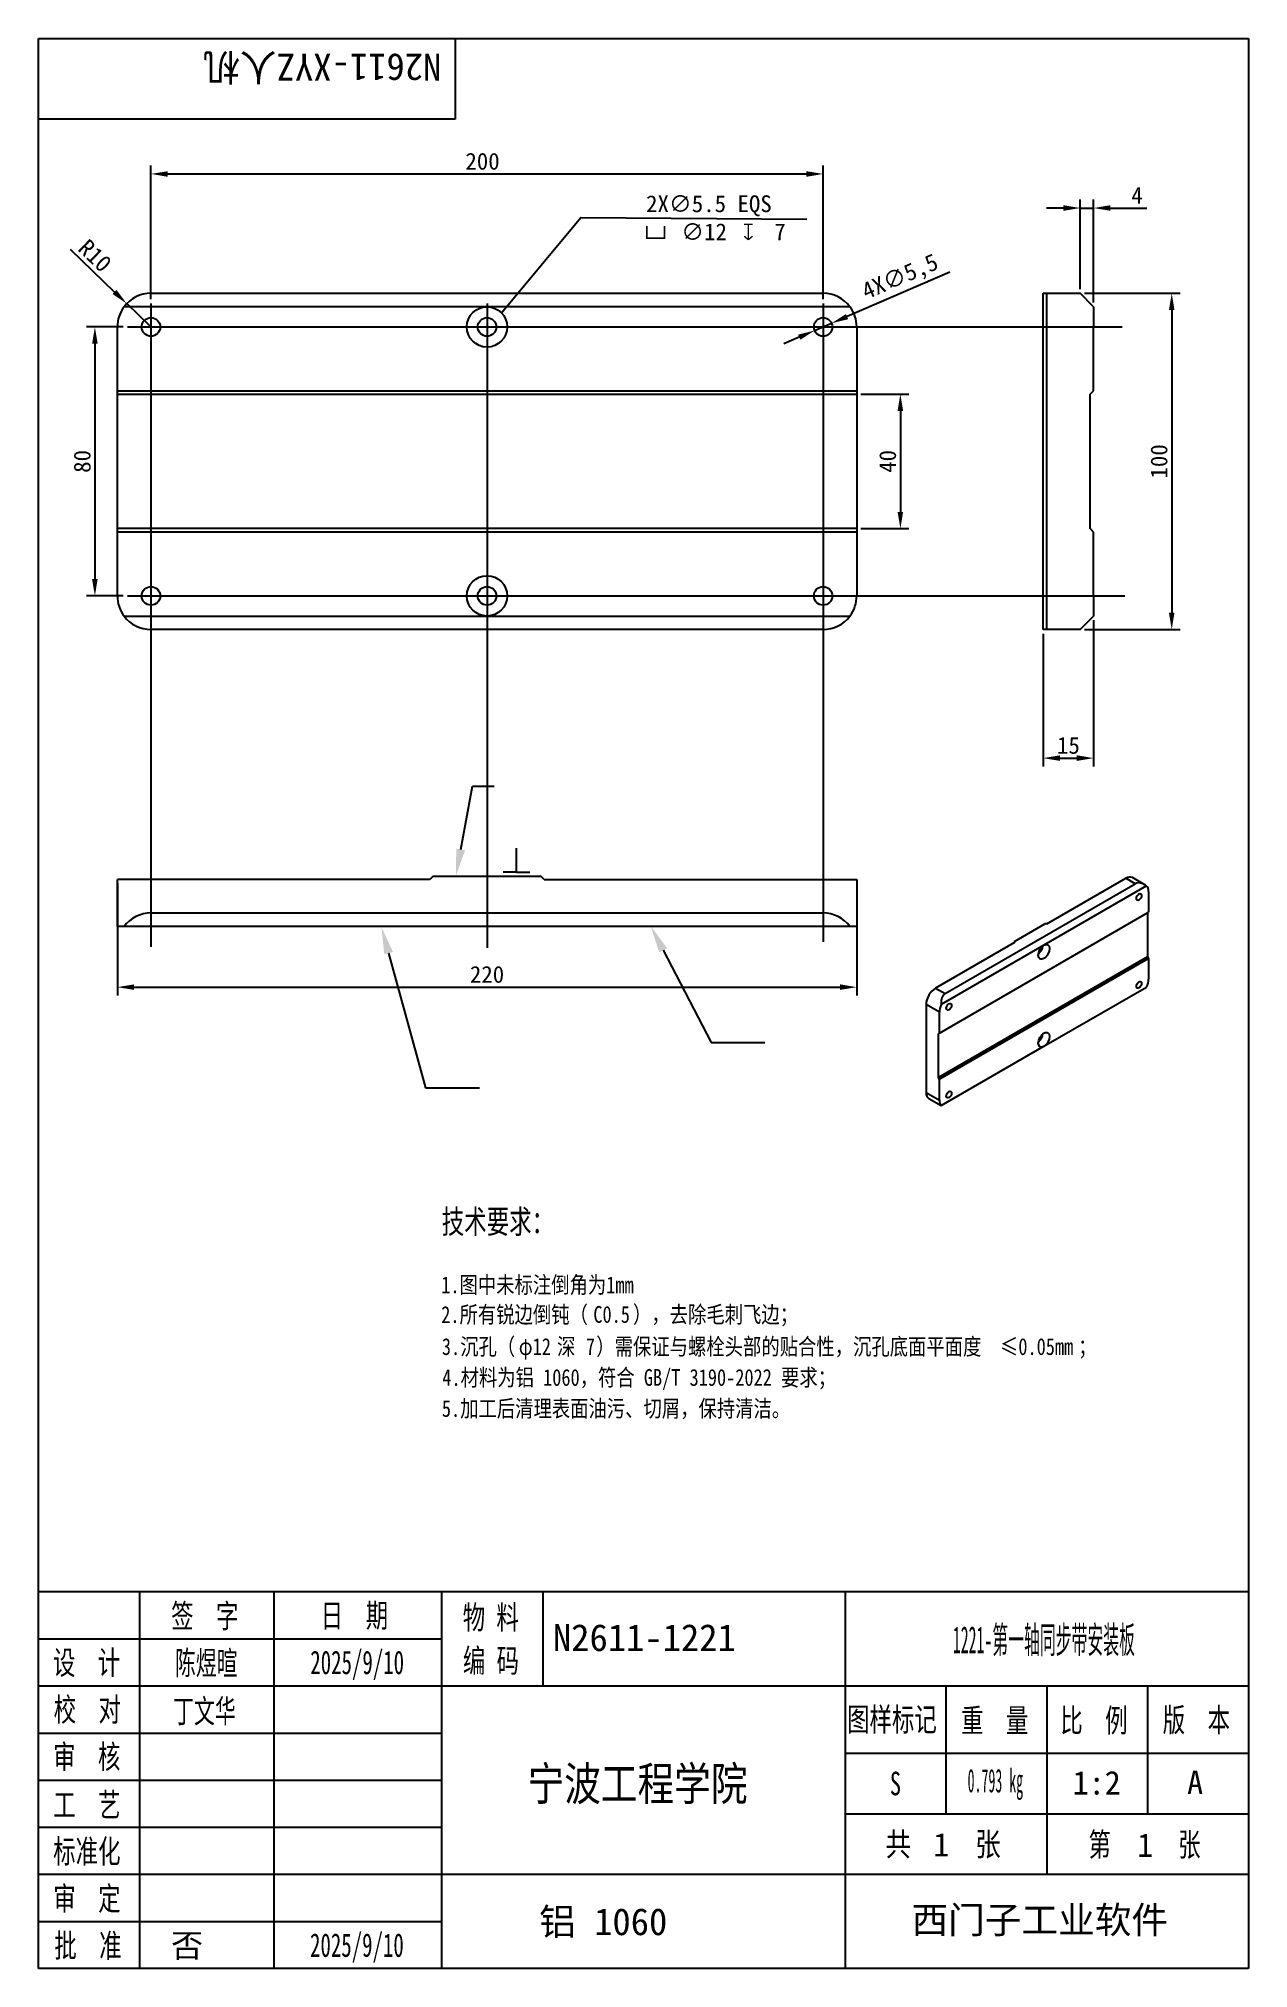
# Model space of a CAD drawing. Header units: millimetres. Extents: x 25 to 205, y 5 to 292.
import ezdxf
from ezdxf.lldxf.tags import DXFTag

# ---------------------------------------------------------------- set-up
doc = ezdxf.new("R2010")
doc.units = ezdxf.units.MM
for name, color, linetype in [('1221-第一轴同步带安装板', 7, 'Continuous'), ('Default', 7, 'Continuous'), ('图框', 7, 'Continuous')]:
    doc.layers.add(name, color=color, linetype=linetype)
doc.styles.add('MtXpl_', font='SimSun.ttf')
doc.styles.add('MtXpl__1', font='')
doc.styles.add('MtXpl_gdt_shx', font='gdt.shx')
doc.styles.get('MtXpl__1').set_extended_font_data('SimSun', bold=True)
tags = doc.linetypes.add('CENTER2', pattern=[28.575, 19.05, -3.175, 3.175, -3.175]).pattern_tags.tags
tags[10:11] = [DXFTag(74, 4), DXFTag(75, 0), DXFTag(340, '0'), DXFTag(46, 0.0), DXFTag(50, 0.0), DXFTag(44, 0.0), DXFTag(45, 0.0)]
tags[8:9] = [DXFTag(74, 4), DXFTag(75, 0), DXFTag(340, '0'), DXFTag(46, 0.0), DXFTag(50, 0.0), DXFTag(44, 0.0), DXFTag(45, 0.0)]
tags[6:7] = [DXFTag(74, 4), DXFTag(75, 0), DXFTag(340, '0'), DXFTag(46, 0.0), DXFTag(50, 0.0), DXFTag(44, 0.0), DXFTag(45, 0.0)]
tags[4:5] = [DXFTag(74, 4), DXFTag(75, 0), DXFTag(340, '0'), DXFTag(46, 0.0), DXFTag(50, 0.0), DXFTag(44, 0.0), DXFTag(45, 0.0)]

msp = doc.modelspace()

# ---------------------------------------------------------------- linework, layer by layer
at = {"color": 4}
for p, q in [((41.72, 253.25), (41.72, 273.12)), ((141.72, 253.25), (141.72, 273.12)), ((44.22, 271.87), (139.22, 271.87)), ((179.97, 254.75), (179.97, 268.05)), ((181.97, 252.75), (181.97, 268.05)), ((177.47, 266.8), (174.97, 266.8)), ((179.97, 266.8), (181.97, 266.8)), ((184.47, 266.8), (189.89, 266.8)), ((29.7, 260.66), (36.31, 254.31)), ((160.59, 257.25), (145.28, 250.65)), ((41.72, 249.12), (38.12, 252.58)), ((180.6, 254.12), (194.84, 254.12)), ((193.59, 251.62), (193.59, 206.62)), ((37.6, 249.12), (32.13, 249.12)), ((138.16, 247.59), (135.87, 246.6)), ((140.46, 248.58), (142.99, 249.67)), ((33.38, 246.62), (33.38, 211.62)), ((147.35, 239.12), (154.47, 239.12)), ((153.22, 236.62), (153.22, 221.62)), ((147.35, 219.12), (154.47, 219.12)), ((37.6, 209.12), (32.13, 209.12)), ((180.6, 204.12), (194.84, 204.12)), ((181.97, 205.5), (181.97, 183.74)), ((174.47, 203.5), (174.47, 183.74)), ((176.97, 184.99), (179.47, 184.99)), ((36.72, 166.34), (36.72, 149.68)), ((146.72, 166.34), (146.72, 149.68)), ((39.22, 150.93), (144.22, 150.93))]:
    msp.add_line(p, q, dxfattribs=at)
at = {"color": 3, "linetype": 'ByBlock', "lineweight": -2}
for p, q in [((87.81, 171.4), (89.54, 180.81)), ((89.54, 180.81), (92.76, 180.81)), ((125.07, 142.7), (133.07, 142.7)), ((82.58, 135.96), (90.58, 135.96))]:
    msp.add_line(p, q, dxfattribs=at)
at = {"color": 3}
for q in [(96.1, 171.62), (94.1, 168.01), (98.1, 168.01)]:
    msp.add_line((96.1, 168.01), q, dxfattribs=at)
at = {"color": 4}
msp.add_lwpolyline([(93.88, 251.21), (105.7, 265.39), (139.28, 265.17)], dxfattribs=at)
at = {"color": 3, "linetype": 'ByBlock', "lineweight": -2}
for points in [[(77.08, 155.98), (82.58, 135.96)], [(117.93, 156.42), (125.07, 142.7)]]:
    msp.add_lwpolyline(points, dxfattribs=at)
at = {"color": 4}
for points in [[(44.22, 272.28), (44.22, 271.45), (41.72, 271.87)], [(139.22, 272.28), (139.22, 271.45), (141.72, 271.87)], [(177.47, 267.22), (177.47, 266.39), (179.97, 266.8)], [(184.47, 267.22), (184.47, 266.39), (181.97, 266.8)], [(36.6, 254.62), (36.02, 254.01), (38.12, 252.58)], [(193.17, 251.62), (194, 251.62), (193.59, 254.12)], [(145.12, 251.04), (145.45, 250.27), (142.99, 249.67)], [(32.96, 246.62), (33.79, 246.62), (33.38, 249.12)], [(138, 247.97), (138.33, 247.21), (140.46, 248.58)], [(152.8, 236.62), (153.63, 236.62), (153.22, 239.12)], [(152.8, 221.62), (153.63, 221.62), (153.22, 219.12)], [(32.96, 211.62), (33.79, 211.62), (33.38, 209.12)], [(193.17, 206.62), (194, 206.62), (193.59, 204.12)], [(176.97, 185.41), (176.97, 184.58), (174.47, 184.99)], [(179.47, 185.41), (179.47, 184.58), (181.97, 184.99)], [(39.22, 151.35), (39.22, 150.52), (36.72, 150.93)], [(144.22, 151.35), (144.22, 150.52), (146.72, 150.93)]]:
    msp.add_solid(points, dxfattribs=at)
at = {"color": 3}
for points in [[(88.46, 171.28), (87.08, 167.46), (87.15, 171.52)], [(76.44, 155.81), (76.02, 159.84), (77.73, 156.16)], [(117.34, 156.11), (116.09, 159.97), (118.53, 156.73)]]:
    msp.add_solid(points, dxfattribs=at)
at = {"layer": '1221-第一轴同步带安装板', "color": 7, "linetype": 'Continuous'}
for p, q in [((41.72, 254.12), (141.72, 254.12)), ((174.47, 204.12), (174.47, 254.12)), ((174.47, 254.12), (174.97, 254.12)), ((174.97, 254.12), (179.97, 254.12)), ((174.97, 254.12), (174.97, 249.12)), ((181.97, 252.12), (179.97, 254.12)), ((91.72, 252.12), (37.72, 252.12)), ((145.72, 252.12), (91.72, 252.12)), ((181.97, 252.12), (181.97, 249.12)), ((36.72, 239.62), (36.72, 249.12)), ((146.72, 249.12), (146.72, 239.62)), ((174.97, 249.12), (174.97, 209.12)), ((181.97, 239.62), (181.97, 249.12)), ((36.72, 239.62), (146.72, 239.62)), ((36.72, 239.12), (36.72, 239.62)), ((36.72, 239.12), (146.72, 239.12)), ((36.72, 219.12), (36.72, 239.12)), ((146.72, 239.62), (146.72, 239.12)), ((146.72, 239.12), (146.72, 219.12)), ((181.47, 239.12), (181.97, 239.62)), ((181.47, 219.12), (181.47, 239.12)), ((146.72, 219.12), (36.72, 219.12)), ((36.72, 218.62), (36.72, 219.12)), ((36.72, 209.12), (36.72, 218.62)), ((146.72, 218.62), (36.72, 218.62)), ((146.72, 219.12), (146.72, 218.62)), ((146.72, 218.62), (146.72, 209.12)), ((181.97, 218.62), (181.47, 219.12)), ((181.97, 209.12), (181.97, 218.62)), ((174.97, 209.12), (174.97, 204.12)), ((181.97, 209.12), (181.97, 206.12)), ((37.72, 206.12), (91.72, 206.12)), ((141.72, 204.12), (41.72, 204.12)), ((91.72, 206.12), (145.72, 206.12)), ((174.97, 204.12), (174.47, 204.12)), ((179.97, 204.12), (174.97, 204.12)), ((179.97, 204.12), (181.97, 206.12)), ((36.72, 159.96), (36.72, 166.96)), ((41.72, 166.96), (36.72, 166.96)), ((83.22, 166.96), (41.72, 166.96)), ((83.72, 167.46), (83.22, 166.96)), ((83.72, 167.46), (99.72, 167.46)), ((100.22, 166.96), (99.72, 167.46)), ((100.22, 166.96), (141.72, 166.96)), ((141.72, 166.96), (146.72, 166.96)), ((146.72, 166.96), (146.72, 159.96)), ((175, 160.34), (186.74, 167.12)), ((188.15, 166.3), (186.74, 167.12)), ((189.57, 166.16), (187.74, 167.22)), ((159.87, 149.97), (188.15, 166.3)), ((189.85, 165.98), (174.58, 157.16)), ((190.13, 165.16), (190.13, 162.06)), ((41.72, 161.96), (141.72, 161.96)), ((159.02, 144.09), (190.13, 162.06)), ((189.99, 161.98), (189.99, 155.44)), ((37.72, 159.96), (36.72, 159.96)), ((91.72, 159.96), (37.72, 159.96)), ((145.72, 159.96), (91.72, 159.96)), ((146.72, 159.96), (145.72, 159.96)), ((170.19, 157.73), (174.72, 160.34)), ((175, 160.34), (174.72, 160.34)), ((170.19, 157.57), (158.46, 150.79)), ((189.99, 155.44), (158.88, 137.48)), ((190.13, 155.2), (159.02, 137.24)), ((174.58, 157.16), (159.3, 148.34)), ((170.19, 157.73), (170.19, 157.57)), ((189.99, 155.44), (190.13, 155.2)), ((190.13, 155.2), (190.13, 152.1)), ((158.46, 150.79), (159.87, 149.97)), ((174.58, 142.13), (189.85, 150.95)), ((159.02, 147.2), (157.04, 148.34)), ((157.04, 148.34), (157.04, 135.28)), ((159.02, 144.09), (159.02, 147.2)), ((158.88, 144.01), (159.02, 144.09)), ((158.88, 137.48), (158.88, 144.01)), ((159.3, 133.32), (174.58, 142.13)), ((157.04, 135.28), (159.02, 134.13)), ((159.02, 137.24), (158.88, 137.48)), ((159.02, 134.13), (159.02, 137.24)), ((157.46, 134.36), (159.28, 133.31)), ((159.3, 133.32), (159.28, 133.31))]:
    msp.add_line(p, q, dxfattribs=at)
for centre, radius in [((41.72, 249.12), 1.38), ((91.72, 249.12), 3), ((91.72, 249.12), 1.38), ((141.72, 249.12), 1.38), ((41.72, 209.12), 1.38), ((91.72, 209.12), 3), ((91.72, 209.12), 1.38), ((141.72, 209.12), 1.38)]:
    msp.add_circle(centre, radius, dxfattribs=at)
for centre, start, end in [((41.72, 249.12), 90, 143.1301), ((141.72, 249.12), 36.8699, 90), ((41.72, 249.12), 143.1301, 180), ((141.72, 249.12), 0, 36.8699), ((41.72, 209.12), 180, 216.8699), ((141.72, 209.12), 323.1301, 0), ((41.72, 209.12), 216.8699, 270), ((141.72, 209.12), 270, 323.1301), ((41.72, 156.96), 90, 143.1301), ((141.72, 156.96), 36.8699, 90)]:
    msp.add_arc(centre, 5, start, end, dxfattribs=at)
for centre, major_axis, start_param, end_param in [((186.74, 165.49), (-1, -1.73), 3.141593, 3.926991), ((189.57, 163.85), (-1.41, 2.45), 5.35589, 6.283185), ((188.72, 164.34), (1, 1.73), 5.497787, 6.141288), ((173.59, 156.75), (-0.6, -1.04), 0.970128, 2.171465), ((158.46, 149.16), (1, 1.73), 0.785398, 2.356194), ((161.28, 147.52), (1.41, -2.45), 3.141593, 4.068888), ((188.72, 151.28), (1, 1.73), 4.854286, 5.497787), ((160.44, 148.01), (-1, -1.73), 4.854286, 5.497787), ((173.59, 143.69), (-0.6, -1.04), 0.970128, 2.171465), ((158.46, 136.09), (1, 1.73), 2.356194, 3.141593), ((160.44, 134.95), (-1, -1.73), 5.497787, 6.141288)]:
    msp.add_ellipse(centre, major_axis=major_axis, ratio=0.57735, start_param=start_param, end_param=end_param, dxfattribs=at)
for centre, major_axis in [((188.72, 164.34), (0.275, 0.476)), ((174.58, 156.18), (-0.6, -1.04)), ((188.72, 151.28), (0.275, 0.476)), ((160.44, 148.01), (0.275, 0.476)), ((174.58, 143.11), (-0.6, -1.04)), ((160.44, 134.95), (0.275, 0.476))]:
    msp.add_ellipse(centre, major_axis=major_axis, ratio=0.57735, dxfattribs=at)
at = {"layer": 'Default', "color": 7, "linetype": 'CENTER2'}
for p, q in [((41.72, 252.62), (41.72, 156.92)), ((91.72, 252.62), (91.72, 156.79)), ((141.72, 252.62), (141.72, 157.67)), ((38.22, 249.12), (186.2, 249.12)), ((38.22, 209.12), (186.6, 209.12))]:
    msp.add_line(p, q, dxfattribs=at)
at = {"layer": 'Default', "color": 7, "linetype": 'Continuous'}
for p, q in [((40, 61), (40, 5)), ((60, 61), (60, 5)), ((100, 61), (100, 47)), ((25, 54), (85, 54)), ((25, 47), (205, 47)), ((175, 47), (175, 19)), ((25, 40), (85, 40)), ((145, 28), (205, 28))]:
    msp.add_line(p, q, dxfattribs=at)
at = {"layer": '图框', "color": 7, "linetype": 'Continuous'}
for p, q in [((25, 5), (25, 292)), ((25, 292), (205, 292)), ((87, 292), (87, 280)), ((205, 292), (205, 5)), ((87, 280), (25, 280)), ((205, 61), (25, 61)), ((85, 5), (85, 61)), ((145, 61), (145, 5)), ((145, 47), (205, 47)), ((160, 47), (160, 28)), ((190, 47), (190, 28)), ((145, 37), (205, 37)), ((25, 33), (85, 33)), ((25, 26), (85, 26)), ((25, 19), (205, 19)), ((25, 12), (85, 12)), ((205, 5), (25, 5))]:
    msp.add_line(p, q, dxfattribs=at)

# ---------------------------------------------------------------- texts
at = {"color": 4}
for s, p in [('2X∅5.5 EQS', (115.38, 266.19)), ('∅12 ', (120.61, 262.02)), (' 7', (132.76, 262.02))]:
    msp.add_text(s, height=2.5, dxfattribs=at).set_placement(p)
at = {"color": 4, "style": 'MtXpl_gdt_shx'}
for s, p in [('v', (115.14, 262.02)), ('x', (129.78, 262.02))]:
    msp.add_text(s, height=2.5, dxfattribs=at).set_placement(p)
at = {"color": 40, "true_color": 0xf8d731, "style": 'MtXpl_', "width": 0.8}
for s, p in [('1.图中未标注倒角为1mm', (84.91, 105.41)), ('2.所有锐边倒钝（', (84.91, 100.99)), ('C0.5', (107.54, 101.01)), ('），去除毛刺飞边；', (113.44, 101.01)), ('3.沉孔（', (85, 96.23)), ('φ12 ', (96.44, 96.23)), ('深 ', (102.14, 96.23)), ('7', (106.43, 96.23)), ('）需保证与螺栓头部的贴合性，沉孔底面平面度', (107.98, 96.23)), ('≤0.05mm', (168.05, 96.23)), ('；', (179.67, 96.23)), ('4.材料为铝 1060，符合 GB/T 3190-2022 要求；', (85.07, 91.64)), ('5.加工后清理表面油污、切屑，保持清洁。', (85, 87.02))]:
    msp.add_text(s, height=2.5, dxfattribs=at).set_placement(p)
at = {"color": 4, "char_height": 2.5, "attachment_point": 5}
for s, insert in [('200', (91.05, 273.74)), ('4', (188.43, 268.68)), ('15', (178.22, 186.87)), ('220', (91.72, 152.81))]:
    msp.add_mtext(s, dxfattribs=dict(at, insert=insert))
for s, insert, rotation in [('R10', (33.4, 259.71), 316.1853), ('4X∅5,5', (153.26, 256.36), 23.297), ('80', (31.5, 229.12), 90), ('40', (151.34, 229.12), 90), ('100', (191.71, 229.12), 90)]:
    msp.add_mtext(s, dxfattribs=dict(at, insert=insert, rotation=rotation))
at = {"layer": 'Default', "color": 7, "style": 'MtXpl_', "width": 0.7}
msp.add_text('技术要求：', height=3.5, dxfattribs=at).set_placement((84.98, 114.31))
at = {"layer": '图框', "color": 7, "style": 'MtXpl_'}
for s, width, p in [('签  字', 0.7, (44.72, 55.67)), ('日  期', 0.7, (66.99, 55.73)), ('物 料', 0.7, (88.11, 55.46)), ('设  计', 0.7, (27.13, 48.73)), ('编 码', 0.7, (88.13, 49.02)), ('校  对', 0.7, (27.25, 41.76)), ('图样标记', 0.7, (145.28, 40.28)), ('重  量', 0.7, (162.24, 40.12)), ('比  例', 0.7, (177.01, 40.14)), ('版  本', 0.7, (192.25, 40.21)), ('审  核', 0.7, (27.16, 34.74)), ('工  艺', 0.7, (27.17, 27.58)), ('S', 0.7, (151.65, 30.75)), ('标准化', 0.7, (27.17, 20.66)), ('共     张', 0.8, (151, 21.73)), ('第      张', 0.7, (181.2, 21.68)), ('审  定', 0.7, (27.19, 13.64)), ('批  准', 0.7, (27.34, 6.65))]:
    msp.add_text(s, height=3.5, dxfattribs=dict(at, width=width)).set_placement(p)
at = {"layer": '图框', "color": 7, "style": 'MtXpl__1'}
msp.add_text('西门子工业软件', height=4, dxfattribs=at).set_placement((154.86, 10.21))
at = {"layer": '图框', "color": 7, "linetype": 'Continuous', "insert": (67.22, 285.74), "char_height": 4, "attachment_point": 2, "rotation": 180}
msp.add_mtext('{\\pxsm0.9;\\f宋体|b0||i0||c0|p34;\\W1.;N2611-XYZ人机\\P}', dxfattribs=at)
at = {"layer": '图框', "color": 7, "linetype": 'Continuous'}
for s, insert, char_height, attachment_point in [('{\\pxsm0.9;\\f宋体|b0||i0||c0|p34;\\W1.;N2611-1221\\P}', (115.13, 56.2), 4, 2), ('{\\pxsm0.9;\\f宋体|b0||i0||c0|p34;\\W0.4321029796;1221-第一轴同步带安装板\\P}', (174.57, 55.88), 4, 2), ('{\\pxsm0.9;\\f宋体|b0||i0||c0|p34;\\W0.6507936508;陈煜暄\\P}', (49.94, 52.18), 3.5, 2), ('{\\pxsm0.9;\\f宋体|b0||i0||c0|p34;\\W0.6507936508;2025/9/10\\P}', (72.4, 52.26), 3.5, 2), ('{\\pxsm0.9;\\f宋体|b0||i0||c0|p34;\\W0.6507936508;丁文华\\P}', (49.68, 45.01), 3.5, 2), ('{\\pxsm0.9;\\f宋体|b0||i0||c0|p34;\\W0.7996880969;宁波工程学院\\P}', (114.11, 34.97), 5, 2), ('{\\pxsm0.9;\\f宋体|b0||i0||c0|p34;\\W0.4338673331;0.793 kg\\P}', (167.35, 34.68), 3.5, 2), ('{\\pxsm0.9;\\f宋体|b0||i0||c0|p34;\\W1.;1:2\\P}', (182.43, 34.36), 3.5, 2), ('{\\pxsm0.9;\\f宋体|b0||i0||c0|p34;\\W1.;A\\P}', (197.07, 34.42), 3.5, 2), ('{\\pxsm0.9;\\f宋体|b0||i0||c0|p34;\\W1.;1\\P}', (160.5, 25.15), 3.5, 3), ('{\\pxsm0.9;\\f宋体|b0||i0||c0|p34;\\W1.;1\\P}', (189.64, 25.08), 3.5, 2), ('{\\pxsm0.9;\\f宋体|b0||i0||c0|p34;\\W1.;铝 1060\\P}', (109.01, 13.95), 4, 2), ('{\\pxsm0.9;\\f宋体|b0||i0||c0|p34;\\W1.;否\\P}', (47.09, 10.15), 3.5, 2), ('{\\pxsm0.9;\\f宋体|b0||i0||c0|p34;\\W0.6507936508;2025/9/10\\P}', (72.36, 10.22), 3.5, 2)]:
    msp.add_mtext(s, dxfattribs=dict(at, insert=insert, char_height=char_height, attachment_point=attachment_point))

doc.saveas('drawing.dxf')
